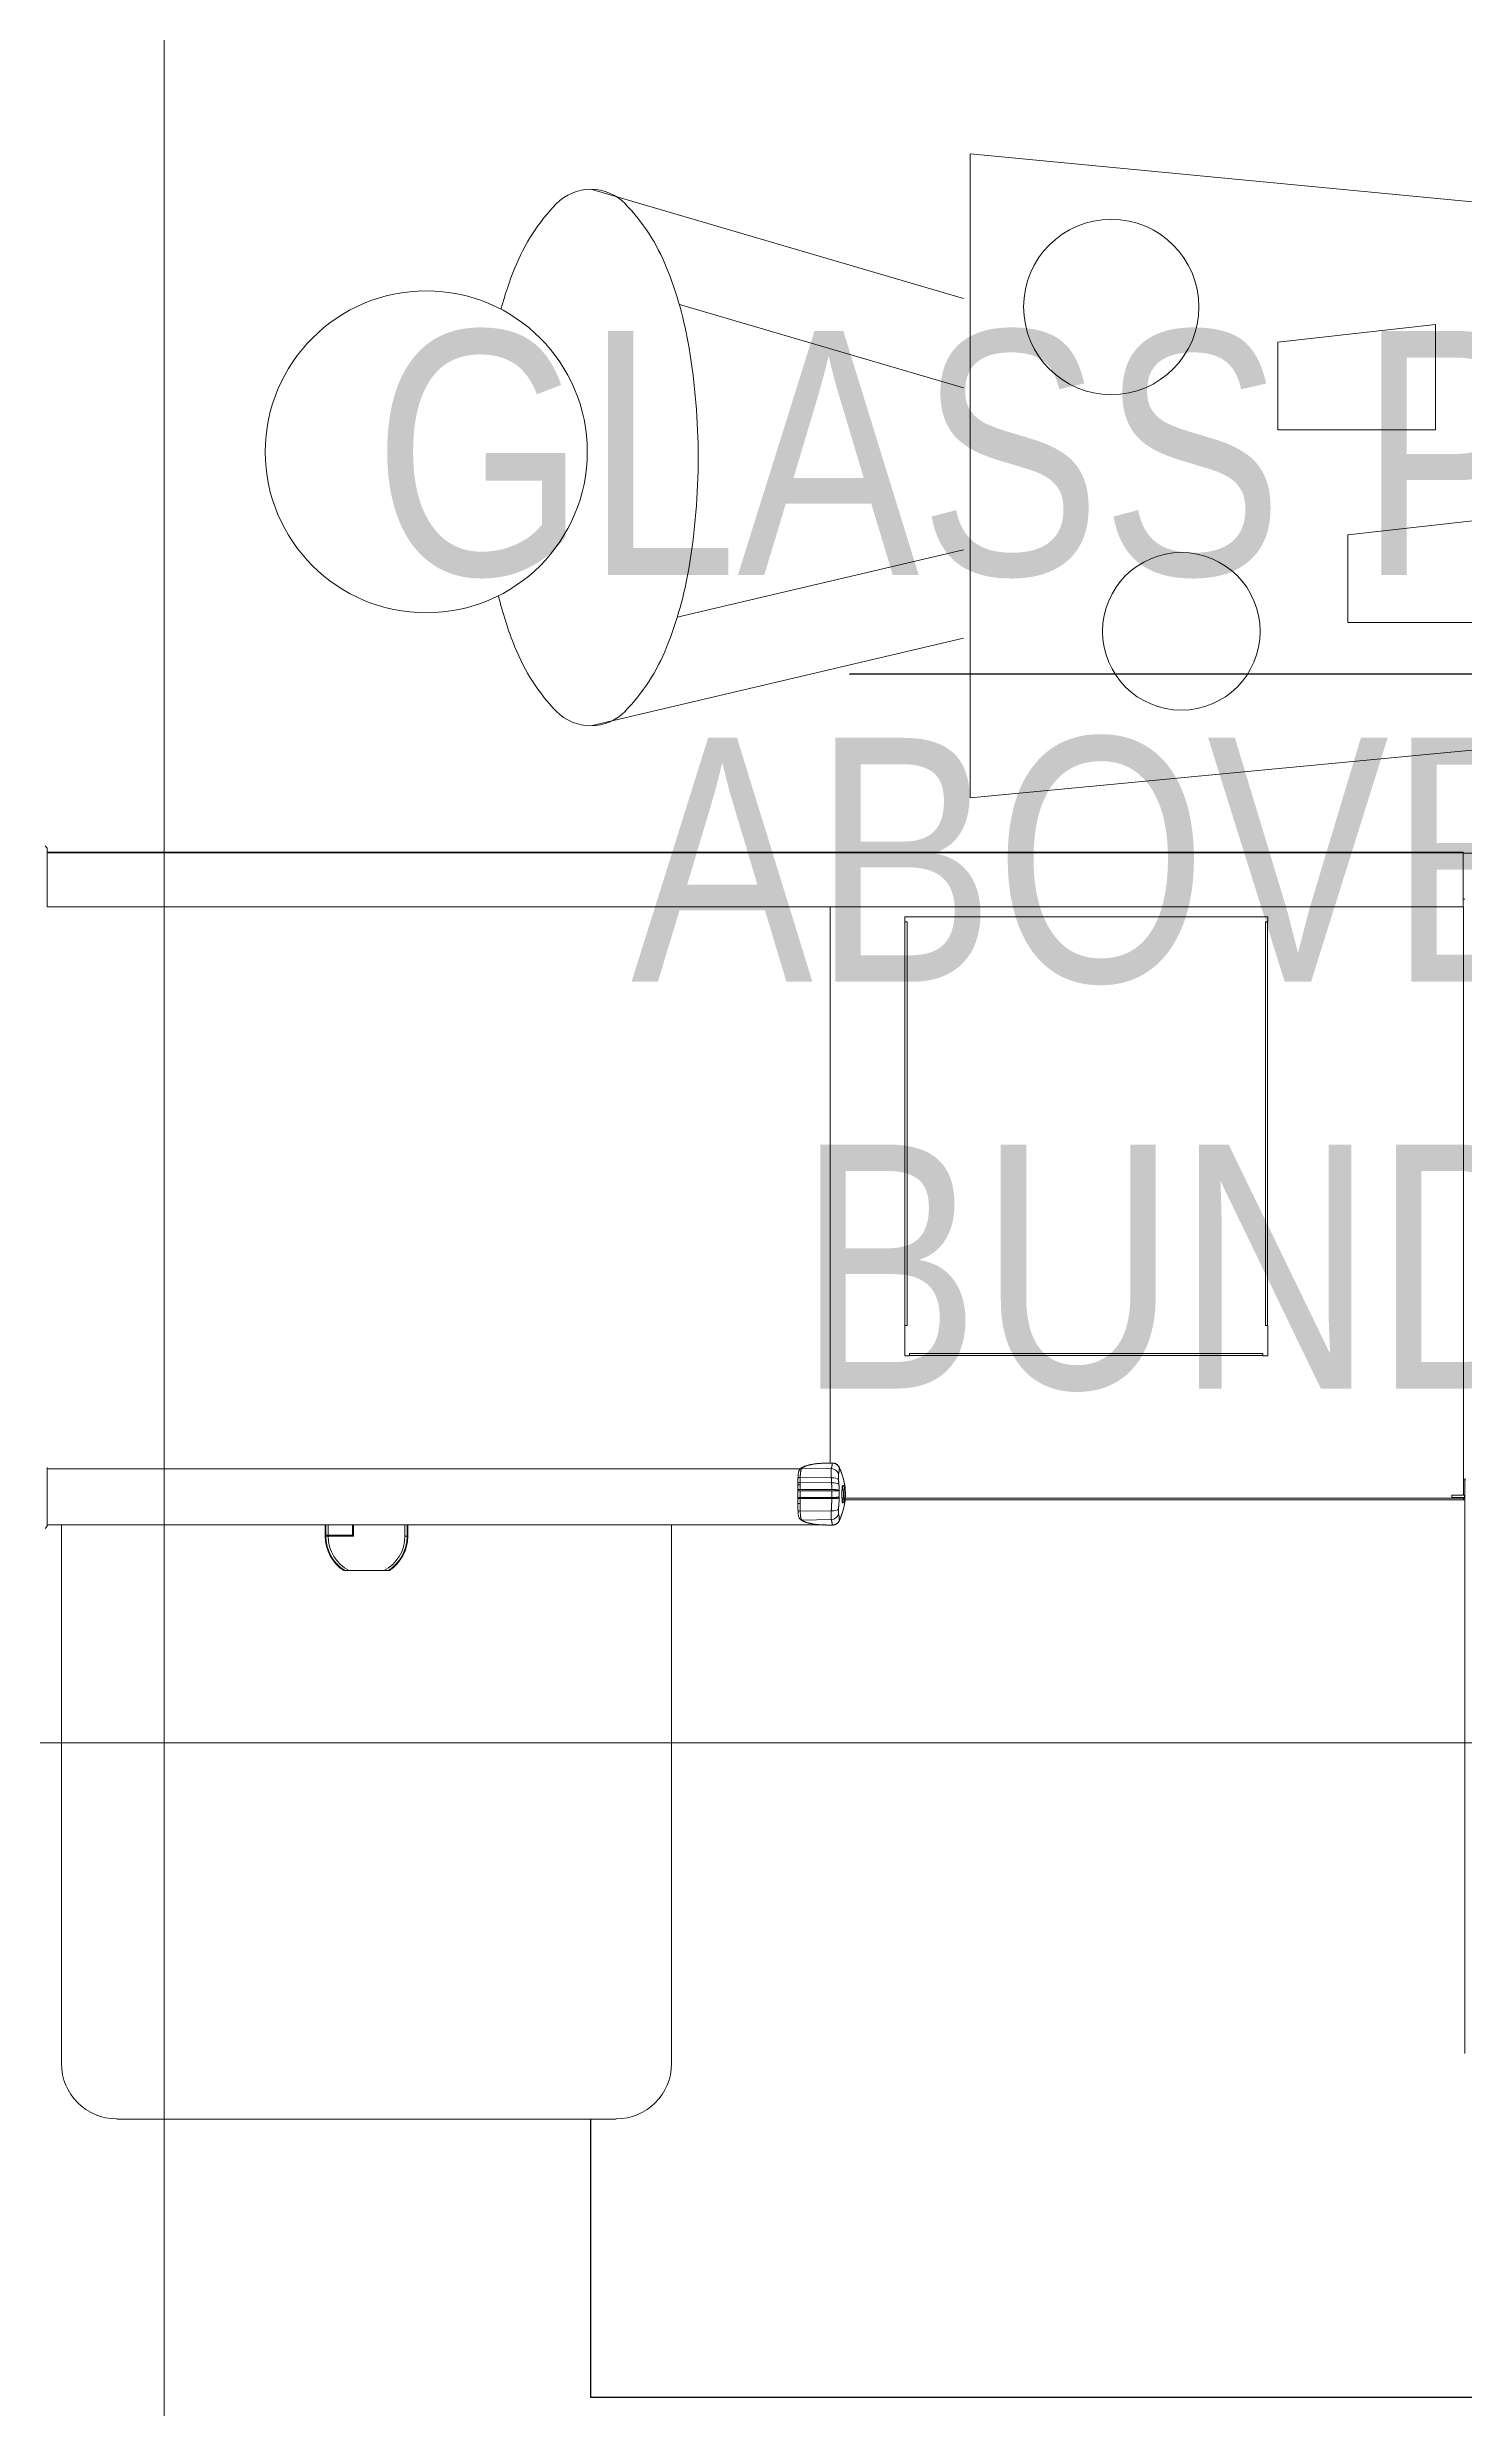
# Model space of a CAD drawing. Header units: inches. Extents: x 6 to 183294, y -48183 to 78918.
# Drawn here: x 150782 to 151944, y 41100 to 43035 of the extents above; entities that cross this region are included whole.
import ezdxf

# ---------------------------------------------------------------- set-up
doc = ezdxf.new("R2010")
doc.units = ezdxf.units.IN
doc.header["$MEASUREMENT"] = 0
doc.header["$PDMODE"] = 35
for name, color, linetype, lineweight in [('Aristas tangentes visibles(Kider)', 8, 'Continuous', 0), ('Aristas visibles(Kider)', 8, 'Continuous', 0), ('CASH COUNTERS', 8, 'Continuous', 0), ('RACK', 8, 'Continuous', 0), ('SDA_DIM', 8, 'Continuous', 5)]:
    doc.layers.add(name, color=color, linetype=linetype, lineweight=lineweight)
doc.layers.add('SDA_TEXT', color=21, linetype='Continuous')
doc.styles.add('AR', font='arial.ttf')
doc.styles.get("Standard").update_dxf_attribs({"font": 'txt.shx'})
doc.linetypes.add('FENCELINE1', pattern='A,0.25,-0.1,[133,ltypeshp.shx,S=0.1,R=0,X=-0.1,Y=0],-0.1,1', length=1.45)
doc.dimstyles.new('SDA-100', dxfattribs={"dimtxt": 0.2, "dimasz": 0.18, "dimexe": 0.18, "dimexo": 0.0625, "dimgap": 0.015, "dimtad": 0, "dimzin": 0, "dimdsep": 46, "dimtxsty": 'Standard', "dimblk": 'ARCHTICK', "dimcen": 0.09, "dimclrd": 27, "dimclre": 27, "dimclrt": 21, "dimadec": 0, "dimazin": 0, "dimtfac": 1, "dimtofl": 0, "dimtmove": 1, "dimatfit": 3, "dimfxl": 0, "dimtolj": 1, "dimtzin": 0, "dimlwd": -1, "dimlwe": -1, "dimarcsym": 0})
doc.dimstyles.new('SDA-100 centerline', dxfattribs={"dimtxt": 0.23, "dimasz": 0.125, "dimexe": 0.18, "dimexo": 0.0625, "dimgap": 0.09, "dimtad": 0, "dimdec": 3, "dimzin": 0, "dimdsep": 46, "dimtxsty": 'Standard', "dimblk": 'ARCHTICK', "dimcen": 0.09, "dimclrd": 27, "dimclre": 27, "dimclrt": 21, "dimadec": 0, "dimazin": 0, "dimtfac": 1, "dimtdec": 3, "dimtofl": 0, "dimtmove": 1, "dimatfit": 3, "dimfxl": 0, "dimtolj": 1, "dimtzin": 0, "dimarcsym": 0})

# ---------------------------------------------------------------- blocks, each defined once
blk = doc.blocks.new('_ArchTick')
at = {"color": 0, "const_width": 0.15}
blk.add_lwpolyline([(-0.5, -0.5), (0.5, 0.5)], dxfattribs=at)
blk = doc.blocks.new('*D732')
at = {"layer": 'Defpoints', "color": 0}
for p in [(150834, 62308.3), (150878, 62308.3), (150894.3, 36790)]:
    blk.add_point(p, dxfattribs=at)
at = {"layer": 'SDA_DIM', "color": 27}
for p, q in [((150834.1, 62308.3), (150878.2, 62308.3)), ((150878, 62308.3), (150878, 49549.8)), ((150878, 36790), (150878, 49548.4)), ((150894.2, 36790), (150877.8, 36790))]:
    blk.add_line(p, q, dxfattribs=at)
at = {"layer": 'SDA_DIM', "color": 27, "xscale": 0.18, "yscale": 0.18, "zscale": 0.18}
for p, rotation in [((150878, 62308.3), 90), ((150878, 36790), 270)]:
    blk.add_blockref('_ArchTick', p, dxfattribs=dict(at, rotation=rotation))
at = {"layer": 'SDA_DIM', "color": 21, "insert": (150878, 49549.1), "char_height": 0.2, "attachment_point": 5, "rotation": 90}
blk.add_mtext('\\A1;25518.29', dxfattribs=at)
blk = doc.blocks.new('*D781')
at = {"layer": 'Defpoints', "color": 0}
for p in [(152745, 41645.4), (148119.2, 41515.6), (152745, 41290)]:
    blk.add_point(p, dxfattribs=at)
at = {"layer": 'SDA_DIM', "color": 27}
for p, q in [((148119.2, 41515.7), (148119.2, 41645.5)), ((148119.2, 41645.4), (150431.5, 41645.4)), ((152745, 41645.4), (150432.7, 41645.4)), ((152745, 41290), (152745, 41645.5))]:
    blk.add_line(p, q, dxfattribs=at)
at = {"layer": 'SDA_DIM', "color": 27, "xscale": 0.18, "yscale": 0.18, "zscale": 0.18, "rotation": 180}
blk.add_blockref('_ArchTick', (148119.2, 41645.4), dxfattribs=at)
at = {"layer": 'SDA_DIM', "color": 27, "xscale": 0.18, "yscale": 0.18, "zscale": 0.18}
blk.add_blockref('_ArchTick', (152745, 41645.4), dxfattribs=at)
at = {"layer": 'SDA_DIM', "color": 21, "insert": (150432.1, 41645.4), "char_height": 0.2, "attachment_point": 5}
blk.add_mtext('\\A1;4625.78', dxfattribs=at)
blk = doc.blocks.new('A$C110C25FA')
at = {"color": 92, "true_color": 0x00db00}
blk.add_line((-1111.6, 955.3), (-1109, 955.3), dxfattribs=at)
at = {"layer": 'Aristas tangentes visibles(Kider)', "color": 92, "true_color": 0x00db00}
for p, q in [((-1087.6, 2106.4), (-1087.6, 1489.4)), ((-626.7, 946.1), (-626.7, 2106.4)), ((-581.9, 946.1), (-581.9, 2106.4)), ((-1115.6, 1491.2), (-1115.6, 1491.2)), ((-1129.1, 1463.9), (-1129.5, 1487.8)), ((-1122.1, 1489.3), (-1121.9, 1463.9)), ((-1111.8, 1489.4), (-1116, 1489.4)), ((-1111.8, 1489.4), (-1111.8, 1489.4)), ((-1111.8, 1489.4), (-1111.8, 1465.4)), ((-1105.4, 1489.4), (-1110.9, 1489.4)), ((-1104.5, 1489.4), (-1104.5, 1465.4)), ((-1100.4, 1489.4), (-1104.5, 1489.4)), ((-1104.5, 1489.4), (-1104.5, 1489.4)), ((-1098.9, 1463.6), (-1098.7, 1489.4)), ((-1094.8, 1463.9), (-1094.7, 1489.3)), ((-1086.8, 1487.8), (-1087.2, 1463.9)), ((-1111.8, 1465.4), (-1111.8, 1465.4)), ((-1111.8, 1465.4), (-1111.8, 1463.4)), ((-1111.8, 1461.7), (-1111.8, 1461.7)), ((-1111.8, 1461.3), (-1111.8, 1461.3)), ((-1111.4, 955.3), (-1111.4, 1453.8)), ((-1104.5, 1465.4), (-1104.5, 1463.4)), ((-1104.5, 1465.4), (-1104.5, 1465.4)), ((-626.8, 1464.7), (-1082.7, 1464.7)), ((-994.7, 1399.7), (-994.7, 1110.2)), ((-639.1, 1403.5), (-969.9, 1403.5)), ((-969.9, 1106.4), (-639.1, 1106.4)), ((-1111, 955.3), (-1111, 945)), ((-626.8, 945.6), (-1109, 945.6)), ((-1096.6, 943.7), (-1096.6, 944.7)), ((-582.8, 378.1), (-582.8, 946.1))]:
    blk.add_line(p, q, dxfattribs=at)
at = {"layer": 'Aristas tangentes visibles(Kider)', "color": 1}
for p, q in [((-1142.7, 1878.5), (-1142.7, 1878.1)), ((-1133.4, 1878.1), (-1142.7, 1878.1)), ((-1142.7, 1872.2), (-1141.8, 1872.2)), ((-1142.7, 1811.4), (-1142.7, 1813.2)), ((-1142.7, 1811), (-1142.7, 1811.4)), ((-1142.7, 1811.4), (-1133.4, 1811.4))]:
    blk.add_line(p, q, dxfattribs=at)
at = {"layer": 'Aristas tangentes visibles(Kider)', "color": 92, "true_color": 0x00db00, "flags": 128}
for points in [[(-1133.5, 1470.2), (-1133.4, 1471.4), (-1133.3, 1472.4), (-1133.3, 1473.4), (-1133.2, 1474.4), (-1133.1, 1475.3), (-1133, 1476.1), (-1132.9, 1477), (-1132.8, 1477.8), (-1132.7, 1478.6), (-1132.5, 1479.3), (-1132.4, 1480.1), (-1132.3, 1480.8), (-1132.1, 1481.5), (-1132, 1482.1), (-1131.8, 1482.8), (-1131.6, 1483.5), (-1131.4, 1484.1), (-1131.2, 1484.7), (-1130.9, 1485.3), (-1130.7, 1485.9), (-1130.4, 1486.4), (-1130.1, 1486.9), (-1129.8, 1487.3), (-1129.5, 1487.8)], [(-1129.5, 1487.8), (-1129.3, 1487.9), (-1129.1, 1488.1), (-1128.9, 1488.2), (-1128.8, 1488.3), (-1128.6, 1488.4), (-1128.4, 1488.5), (-1128.2, 1488.6), (-1127.9, 1488.7), (-1127.7, 1488.7), (-1127.4, 1488.8), (-1127.1, 1488.9), (-1126.8, 1488.9), (-1126.5, 1489), (-1126.2, 1489), (-1125.9, 1489.1), (-1125.5, 1489.1), (-1125.2, 1489.1), (-1124.8, 1489.2), (-1124.4, 1489.2), (-1124, 1489.2), (-1123.6, 1489.3), (-1123.1, 1489.3), (-1122.6, 1489.3), (-1122.1, 1489.3)], [(-1122.1, 1489.3), (-1121.9, 1489.3), (-1121.6, 1489.3), (-1121.4, 1489.3), (-1121.1, 1489.3), (-1120.9, 1489.3), (-1120.6, 1489.4), (-1120.4, 1489.4), (-1120.1, 1489.4), (-1119.9, 1489.4), (-1119.6, 1489.4), (-1119.4, 1489.4), (-1119.1, 1489.4), (-1118.9, 1489.4), (-1118.6, 1489.4), (-1118.4, 1489.4), (-1118.1, 1489.4), (-1117.9, 1489.4), (-1117.6, 1489.4), (-1117.3, 1489.4), (-1117.1, 1489.4), (-1116.8, 1489.4), (-1116.6, 1489.4), (-1116.3, 1489.4), (-1116, 1489.4)], [(-1100.4, 1489.4), (-1100.3, 1489.4), (-1100.3, 1489.4), (-1100.2, 1489.4), (-1100.1, 1489.4), (-1100.1, 1489.4), (-1100, 1489.4), (-1099.9, 1489.4), (-1099.9, 1489.4), (-1099.8, 1489.4), (-1099.7, 1489.4), (-1099.6, 1489.4), (-1099.6, 1489.4), (-1099.5, 1489.4), (-1099.4, 1489.4), (-1099.4, 1489.4), (-1099.3, 1489.4), (-1099.2, 1489.4), (-1099.2, 1489.4), (-1099.1, 1489.4), (-1099, 1489.4), (-1099, 1489.4), (-1098.9, 1489.4), (-1098.8, 1489.4), (-1098.7, 1489.4)], [(-1098.7, 1489.4), (-1098.6, 1489.4), (-1098.4, 1489.4), (-1098.2, 1489.4), (-1098.1, 1489.4), (-1097.9, 1489.4), (-1097.7, 1489.4), (-1097.5, 1489.4), (-1097.4, 1489.4), (-1097.2, 1489.4), (-1097, 1489.4), (-1096.8, 1489.4), (-1096.7, 1489.4), (-1096.5, 1489.4), (-1096.3, 1489.4), (-1096.2, 1489.4), (-1096, 1489.4), (-1095.8, 1489.4), (-1095.7, 1489.4), (-1095.5, 1489.3), (-1095.3, 1489.3), (-1095.2, 1489.3), (-1095, 1489.3), (-1094.8, 1489.3), (-1094.7, 1489.3)], [(-1094.7, 1489.3), (-1094.1, 1489.3), (-1093.6, 1489.3), (-1093.1, 1489.3), (-1092.7, 1489.3), (-1092.3, 1489.2), (-1091.8, 1489.2), (-1091.4, 1489.2), (-1091.1, 1489.1), (-1090.7, 1489.1), (-1090.3, 1489.1), (-1090, 1489), (-1089.7, 1488.9), (-1089.3, 1488.9), (-1089, 1488.8), (-1088.8, 1488.8), (-1088.5, 1488.7), (-1088.3, 1488.6), (-1088, 1488.5), (-1087.8, 1488.4), (-1087.6, 1488.3), (-1087.4, 1488.2), (-1087.2, 1488.1), (-1087, 1487.9), (-1086.8, 1487.8)], [(-1086.8, 1487.8), (-1086.5, 1487.3), (-1086.2, 1486.9), (-1085.9, 1486.4), (-1085.7, 1485.9), (-1085.4, 1485.3), (-1085.2, 1484.7), (-1084.9, 1484.1), (-1084.7, 1483.4), (-1084.5, 1482.7), (-1084.4, 1482), (-1084.2, 1481.4), (-1084.1, 1480.7), (-1083.9, 1480), (-1083.8, 1479.3), (-1083.7, 1478.5), (-1083.5, 1477.7), (-1083.4, 1476.9), (-1083.3, 1476.1), (-1083.2, 1475.2), (-1083.2, 1474.4), (-1083.1, 1473.4), (-1083, 1472.4), (-1082.9, 1471.4), (-1082.9, 1470.2)], [(-1133.6, 1462.9), (-1133.6, 1463.2), (-1133.6, 1463.5), (-1133.6, 1463.8), (-1133.6, 1464.1), (-1133.6, 1464.5), (-1133.6, 1464.8), (-1133.6, 1465.1), (-1133.6, 1465.4), (-1133.6, 1465.7), (-1133.6, 1466), (-1133.6, 1466.3), (-1133.6, 1466.6), (-1133.6, 1466.9), (-1133.6, 1467.2), (-1133.6, 1467.6), (-1133.6, 1467.9), (-1133.5, 1468.2), (-1133.5, 1468.5), (-1133.5, 1468.8), (-1133.5, 1469.1), (-1133.5, 1469.4), (-1133.5, 1469.7), (-1133.5, 1470), (-1133.5, 1470.2)], [(-1133.6, 1462.9), (-1133.4, 1462.9), (-1133.3, 1462.9), (-1133.1, 1463), (-1132.9, 1463), (-1132.7, 1463), (-1132.6, 1463), (-1132.4, 1463.1), (-1132.2, 1463.1), (-1132, 1463.1), (-1131.8, 1463.2), (-1131.7, 1463.2), (-1131.5, 1463.3), (-1131.3, 1463.3), (-1131.1, 1463.3), (-1130.9, 1463.4), (-1130.7, 1463.4), (-1130.5, 1463.5), (-1130.3, 1463.5), (-1130.1, 1463.6), (-1129.9, 1463.6), (-1129.7, 1463.7), (-1129.5, 1463.7), (-1129.3, 1463.8), (-1129.1, 1463.9)], [(-1129.8, 1457.2), (-1130, 1457.3), (-1130.3, 1457.4), (-1130.5, 1457.6), (-1130.7, 1457.7), (-1130.9, 1457.9), (-1131.1, 1458), (-1131.4, 1458.2), (-1131.6, 1458.4), (-1131.7, 1458.6), (-1131.9, 1458.8), (-1132.1, 1459), (-1132.3, 1459.2), (-1132.4, 1459.4), (-1132.6, 1459.6), (-1132.7, 1459.8), (-1132.9, 1460.1), (-1133, 1460.3), (-1133.1, 1460.5), (-1133.2, 1460.8), (-1133.3, 1461), (-1133.3, 1461.3), (-1133.4, 1461.5), (-1133.5, 1461.8), (-1133.5, 1462.1)], [(-1129.8, 1457.2), (-1129.6, 1457.2), (-1129.4, 1457.2), (-1129.2, 1457.2), (-1129, 1457.3), (-1128.8, 1457.3), (-1128.6, 1457.3), (-1128.4, 1457.3), (-1128.1, 1457.3), (-1127.9, 1457.3), (-1127.7, 1457.4), (-1127.5, 1457.4), (-1127.3, 1457.4), (-1127, 1457.4), (-1126.8, 1457.5), (-1126.6, 1457.5), (-1126.3, 1457.5), (-1126.1, 1457.6), (-1125.9, 1457.6), (-1125.6, 1457.6), (-1125.4, 1457.7), (-1125.2, 1457.7), (-1124.9, 1457.8), (-1124.7, 1457.8), (-1124.4, 1457.9)], [(-1086.6, 1457.2), (-1088.9, 1456.3), (-1091.1, 1455.4), (-1093.3, 1454.7), (-1095.3, 1454.1), (-1097.1, 1453.6), (-1098.9, 1453.2), (-1100.5, 1452.9), (-1102, 1452.7), (-1103.5, 1452.5), (-1105.1, 1452.4), (-1106.6, 1452.3), (-1108.2, 1452.3), (-1109.8, 1452.3), (-1111.3, 1452.4), (-1112.9, 1452.5), (-1114.4, 1452.7), (-1115.9, 1452.9), (-1117.5, 1453.2), (-1119.3, 1453.6), (-1121.1, 1454.1), (-1123.1, 1454.7), (-1125.3, 1455.4), (-1127.5, 1456.3), (-1129.8, 1457.2)], [(-1129.1, 1463.9), (-1129, 1463.9), (-1128.8, 1463.9), (-1128.6, 1463.9), (-1128.4, 1463.9), (-1128.2, 1464), (-1128, 1464), (-1127.8, 1464), (-1127.5, 1464), (-1127.3, 1464), (-1127, 1464), (-1126.7, 1464), (-1126.4, 1464), (-1126.1, 1464), (-1125.8, 1464), (-1125.5, 1464), (-1125.1, 1464), (-1124.8, 1464), (-1124.4, 1464), (-1124.1, 1464), (-1123.7, 1464), (-1123.2, 1464), (-1122.8, 1463.9), (-1122.4, 1463.9), (-1121.9, 1463.9)], [(-1124.4, 1457.9), (-1124.3, 1457.9), (-1124.2, 1457.9), (-1124.1, 1457.9), (-1124, 1457.9), (-1123.8, 1457.9), (-1123.7, 1458), (-1123.6, 1458), (-1123.4, 1458), (-1123.3, 1458), (-1123.1, 1458), (-1123, 1458), (-1122.8, 1458), (-1122.6, 1458), (-1122.4, 1458), (-1122.3, 1458), (-1122.1, 1458), (-1121.9, 1458), (-1121.7, 1458), (-1121.5, 1458), (-1121.2, 1457.9), (-1121, 1457.9), (-1120.8, 1457.9), (-1120.5, 1457.9), (-1120.2, 1457.9)], [(-1121.9, 1463.9), (-1121.5, 1463.9), (-1121.1, 1463.9), (-1120.8, 1463.8), (-1120.4, 1463.8), (-1120, 1463.8), (-1119.6, 1463.8), (-1119.2, 1463.7), (-1118.9, 1463.7), (-1118.5, 1463.7), (-1118.1, 1463.7), (-1117.7, 1463.7), (-1117.4, 1463.6), (-1117, 1463.6), (-1116.6, 1463.6), (-1116.1, 1463.6), (-1115.7, 1463.6), (-1115.3, 1463.5), (-1114.8, 1463.5), (-1114.4, 1463.5), (-1113.9, 1463.5), (-1113.4, 1463.5), (-1112.9, 1463.5), (-1112.3, 1463.4), (-1111.8, 1463.4)], [(-1120.2, 1457.9), (-1119.9, 1457.9), (-1119.6, 1457.8), (-1119.3, 1457.8), (-1118.9, 1457.8), (-1118.6, 1457.8), (-1118.3, 1457.7), (-1118, 1457.7), (-1117.7, 1457.7), (-1117.3, 1457.7), (-1117, 1457.7), (-1116.7, 1457.6), (-1116.3, 1457.6), (-1116, 1457.6), (-1115.6, 1457.6), (-1115.3, 1457.6), (-1114.9, 1457.5), (-1114.5, 1457.5), (-1114.1, 1457.5), (-1113.7, 1457.5), (-1113.3, 1457.5), (-1112.8, 1457.4), (-1112.4, 1457.4), (-1111.9, 1457.4), (-1111.4, 1457.4)], [(-1101, 1454.3), (-1101, 1454.5), (-1101.2, 1454.6), (-1101.5, 1454.7), (-1101.9, 1454.8), (-1102.3, 1454.9), (-1102.9, 1454.9), (-1103.6, 1455), (-1104.3, 1455), (-1105.2, 1455.1), (-1106.2, 1455.1), (-1107.2, 1455.1), (-1108.2, 1455.1), (-1109.2, 1455.1), (-1110.2, 1455.1), (-1111.1, 1455.1), (-1112, 1455), (-1112.8, 1455), (-1113.4, 1454.9), (-1114, 1454.9), (-1114.5, 1454.8), (-1114.8, 1454.7), (-1115.1, 1454.6), (-1115.3, 1454.5), (-1115.4, 1454.3)], [(-1115.4, 1454.3), (-1115.3, 1454.1), (-1115.1, 1454), (-1114.8, 1453.8), (-1114.4, 1453.6), (-1113.8, 1453.4), (-1113.2, 1453.2), (-1112.4, 1453), (-1111.6, 1452.9), (-1110.8, 1452.8), (-1109.9, 1452.7), (-1109, 1452.7), (-1108.2, 1452.6), (-1107.3, 1452.7), (-1106.4, 1452.7), (-1105.6, 1452.8), (-1104.7, 1452.9), (-1103.9, 1453), (-1103.2, 1453.2), (-1102.5, 1453.4), (-1102, 1453.6), (-1101.5, 1453.8), (-1101.2, 1454), (-1101, 1454.1), (-1101, 1454.3)], [(-1113.7, 1454.9), (-1113.5, 1454.7), (-1113.2, 1454.6), (-1112.8, 1454.4), (-1112.4, 1454.3), (-1111.9, 1454.1), (-1111.4, 1454), (-1110.9, 1453.9), (-1110.4, 1453.8), (-1109.8, 1453.8), (-1109.3, 1453.7), (-1108.7, 1453.7), (-1108.2, 1453.7), (-1107.6, 1453.7), (-1107.1, 1453.7), (-1106.5, 1453.8), (-1106, 1453.8), (-1105.4, 1453.9), (-1104.9, 1454), (-1104.4, 1454.1), (-1104, 1454.3), (-1103.5, 1454.4), (-1103.2, 1454.6), (-1102.9, 1454.7), (-1102.6, 1454.9)], [(-1111.8, 1463.4), (-1111.8, 1463.3), (-1111.8, 1463.2), (-1111.8, 1463.1), (-1111.8, 1462.9), (-1111.8, 1462.8), (-1111.8, 1462.7), (-1111.8, 1462.6), (-1111.8, 1462.4), (-1111.8, 1462.3), (-1111.8, 1462.2), (-1111.8, 1462.1), (-1111.8, 1462), (-1111.8, 1461.8), (-1111.8, 1461.7), (-1111.8, 1461.6), (-1111.8, 1461.5), (-1111.8, 1461.4), (-1111.8, 1461.2), (-1111.8, 1461.1), (-1111.8, 1461), (-1111.8, 1460.9), (-1111.8, 1460.8), (-1111.8, 1460.7), (-1111.8, 1460.6)], [(-1111.8, 1460.3), (-1111.8, 1460.1), (-1111.8, 1460), (-1111.8, 1459.8), (-1111.7, 1459.6), (-1111.7, 1459.5), (-1111.7, 1459.3), (-1111.7, 1459.2), (-1111.7, 1459), (-1111.7, 1458.9), (-1111.7, 1458.7), (-1111.7, 1458.6), (-1111.6, 1458.5), (-1111.6, 1458.3), (-1111.6, 1458.2), (-1111.6, 1458.1), (-1111.6, 1458), (-1111.6, 1457.9), (-1111.5, 1457.8), (-1111.5, 1457.7), (-1111.5, 1457.7), (-1111.5, 1457.6), (-1111.5, 1457.5), (-1111.4, 1457.4), (-1111.4, 1457.4)], [(-1111.4, 1457.4), (-1111.4, 1457.4), (-1111.4, 1457.4), (-1111.3, 1457.4), (-1111.3, 1457.4), (-1111.3, 1457.4), (-1111.2, 1457.4), (-1111.2, 1457.4), (-1111.2, 1457.4), (-1111.1, 1457.4), (-1111.1, 1457.4), (-1111.1, 1457.4), (-1111, 1457.4), (-1111, 1457.4), (-1111, 1457.4), (-1110.9, 1457.4), (-1110.9, 1457.4), (-1110.9, 1457.4), (-1110.8, 1457.4), (-1110.8, 1457.4), (-1110.8, 1457.4), (-1110.7, 1457.4), (-1110.7, 1457.4), (-1110.7, 1457.4), (-1110.6, 1457.4)], [(-1110.9, 1463.4), (-1110.7, 1463.4), (-1110.4, 1463.4), (-1110.2, 1463.4), (-1110, 1463.4), (-1109.8, 1463.4), (-1109.5, 1463.4), (-1109.3, 1463.4), (-1109.1, 1463.4), (-1108.8, 1463.4), (-1108.6, 1463.4), (-1108.4, 1463.4), (-1108.2, 1463.4), (-1107.9, 1463.4), (-1107.7, 1463.4), (-1107.5, 1463.4), (-1107.3, 1463.4), (-1107, 1463.4), (-1106.8, 1463.4), (-1106.6, 1463.4), (-1106.4, 1463.4), (-1106.1, 1463.4), (-1105.9, 1463.4), (-1105.7, 1463.4), (-1105.4, 1463.4)], [(-1110.6, 1457.4), (-1110.6, 1457.4), (-1110.6, 1457.5), (-1110.7, 1457.6), (-1110.7, 1457.6), (-1110.7, 1457.7), (-1110.7, 1457.8), (-1110.7, 1457.9), (-1110.7, 1458), (-1110.7, 1458.1), (-1110.8, 1458.2), (-1110.8, 1458.3), (-1110.8, 1458.4), (-1110.8, 1458.5), (-1110.8, 1458.6), (-1110.8, 1458.8), (-1110.8, 1458.9), (-1110.8, 1459.1), (-1110.8, 1459.2), (-1110.8, 1459.3), (-1110.9, 1459.5), (-1110.9, 1459.7), (-1110.9, 1459.8), (-1110.9, 1460), (-1110.9, 1460.2)], [(-1110.6, 1457.4), (-1110.4, 1457.4), (-1110.2, 1457.4), (-1110, 1457.4), (-1109.8, 1457.4), (-1109.6, 1457.4), (-1109.4, 1457.4), (-1109.2, 1457.4), (-1109, 1457.4), (-1108.8, 1457.3), (-1108.6, 1457.3), (-1108.4, 1457.3), (-1108.2, 1457.3), (-1108, 1457.3), (-1107.8, 1457.3), (-1107.6, 1457.3), (-1107.4, 1457.3), (-1107.2, 1457.4), (-1107, 1457.4), (-1106.8, 1457.4), (-1106.6, 1457.4), (-1106.4, 1457.4), (-1106.1, 1457.4), (-1105.9, 1457.4), (-1105.7, 1457.4)], [(-1104.9, 1457.4), (-1104.7, 1457.4), (-1104.5, 1457.4), (-1104.3, 1457.4), (-1104.1, 1457.4), (-1103.9, 1457.4), (-1103.7, 1457.4), (-1103.4, 1457.4), (-1103.2, 1457.4), (-1103, 1457.5), (-1102.8, 1457.5), (-1102.6, 1457.5), (-1102.4, 1457.5), (-1102.2, 1457.5), (-1102, 1457.5), (-1101.8, 1457.5), (-1101.6, 1457.5), (-1101.4, 1457.5), (-1101.2, 1457.5), (-1101, 1457.6), (-1100.7, 1457.6), (-1100.5, 1457.6), (-1100.3, 1457.6), (-1100.1, 1457.6), (-1099.9, 1457.6)], [(-1104.5, 1463.4), (-1104.3, 1463.4), (-1104.1, 1463.4), (-1103.8, 1463.4), (-1103.6, 1463.4), (-1103.3, 1463.5), (-1103.1, 1463.5), (-1102.9, 1463.5), (-1102.6, 1463.5), (-1102.4, 1463.5), (-1102.2, 1463.5), (-1101.9, 1463.5), (-1101.7, 1463.5), (-1101.4, 1463.5), (-1101.2, 1463.5), (-1101, 1463.5), (-1100.7, 1463.5), (-1100.5, 1463.6), (-1100.3, 1463.6), (-1100, 1463.6), (-1099.8, 1463.6), (-1099.6, 1463.6), (-1099.3, 1463.6), (-1099.1, 1463.6), (-1098.9, 1463.6)], [(-1099.9, 1457.6), (-1099.8, 1457.6), (-1099.6, 1457.6), (-1099.5, 1457.6), (-1099.3, 1457.7), (-1099.2, 1457.7), (-1099, 1457.7), (-1098.9, 1457.7), (-1098.7, 1457.7), (-1098.6, 1457.7), (-1098.4, 1457.7), (-1098.3, 1457.7), (-1098.1, 1457.7), (-1098, 1457.7), (-1097.8, 1457.8), (-1097.7, 1457.8), (-1097.5, 1457.8), (-1097.4, 1457.8), (-1097.2, 1457.8), (-1097.1, 1457.8), (-1096.9, 1457.8), (-1096.8, 1457.8), (-1096.6, 1457.8), (-1096.5, 1457.9), (-1096.3, 1457.9)], [(-1098.9, 1463.6), (-1098.7, 1463.6), (-1098.6, 1463.6), (-1098.4, 1463.7), (-1098.2, 1463.7), (-1098.1, 1463.7), (-1097.9, 1463.7), (-1097.7, 1463.7), (-1097.6, 1463.7), (-1097.4, 1463.7), (-1097.2, 1463.7), (-1097.1, 1463.7), (-1096.9, 1463.7), (-1096.7, 1463.8), (-1096.6, 1463.8), (-1096.4, 1463.8), (-1096.2, 1463.8), (-1096, 1463.8), (-1095.9, 1463.8), (-1095.7, 1463.8), (-1095.5, 1463.8), (-1095.4, 1463.8), (-1095.2, 1463.9), (-1095, 1463.9), (-1094.8, 1463.9)], [(-1096.3, 1457.9), (-1096, 1457.9), (-1095.8, 1457.9), (-1095.5, 1457.9), (-1095.3, 1457.9), (-1095, 1458), (-1094.8, 1458), (-1094.6, 1458), (-1094.4, 1458), (-1094.2, 1458), (-1094, 1458), (-1093.8, 1458), (-1093.6, 1458), (-1093.4, 1458), (-1093.3, 1458), (-1093.1, 1458), (-1093, 1458), (-1092.8, 1458), (-1092.7, 1458), (-1092.5, 1457.9), (-1092.4, 1457.9), (-1092.2, 1457.9), (-1092.1, 1457.9), (-1092, 1457.9), (-1091.9, 1457.9)], [(-1094.8, 1463.9), (-1094.4, 1463.9), (-1093.9, 1463.9), (-1093.4, 1463.9), (-1093, 1464), (-1092.6, 1464), (-1092.2, 1464), (-1091.8, 1464), (-1091.4, 1464), (-1091.1, 1464), (-1090.7, 1464), (-1090.4, 1464), (-1090.1, 1464), (-1089.8, 1464), (-1089.5, 1464), (-1089.2, 1464), (-1088.9, 1464), (-1088.7, 1464), (-1088.4, 1464), (-1088.2, 1464), (-1088, 1463.9), (-1087.7, 1463.9), (-1087.6, 1463.9), (-1087.4, 1463.9), (-1087.2, 1463.9)], [(-1091.9, 1457.9), (-1091.7, 1457.8), (-1091.4, 1457.8), (-1091.2, 1457.7), (-1090.9, 1457.7), (-1090.7, 1457.6), (-1090.5, 1457.6), (-1090.2, 1457.6), (-1090, 1457.5), (-1089.8, 1457.5), (-1089.5, 1457.5), (-1089.3, 1457.4), (-1089.1, 1457.4), (-1088.8, 1457.4), (-1088.6, 1457.4), (-1088.4, 1457.3), (-1088.2, 1457.3), (-1088, 1457.3), (-1087.8, 1457.3), (-1087.5, 1457.3), (-1087.3, 1457.3), (-1087.1, 1457.2), (-1086.9, 1457.2), (-1086.7, 1457.2), (-1086.6, 1457.2)], [(-1087.2, 1463.9), (-1087, 1463.8), (-1086.8, 1463.7), (-1086.6, 1463.7), (-1086.4, 1463.6), (-1086.2, 1463.6), (-1086, 1463.5), (-1085.8, 1463.5), (-1085.6, 1463.4), (-1085.4, 1463.4), (-1085.2, 1463.3), (-1085, 1463.3), (-1084.9, 1463.3), (-1084.7, 1463.2), (-1084.5, 1463.2), (-1084.3, 1463.1), (-1084.1, 1463.1), (-1083.9, 1463.1), (-1083.8, 1463), (-1083.6, 1463), (-1083.4, 1463), (-1083.2, 1463), (-1083.1, 1462.9), (-1082.9, 1462.9), (-1082.7, 1462.9)], [(-1082.8, 1462.1), (-1082.9, 1461.8), (-1082.9, 1461.5), (-1083, 1461.3), (-1083.1, 1461), (-1083.2, 1460.8), (-1083.2, 1460.5), (-1083.4, 1460.3), (-1083.5, 1460.1), (-1083.6, 1459.8), (-1083.7, 1459.6), (-1083.9, 1459.4), (-1084.1, 1459.2), (-1084.2, 1459), (-1084.4, 1458.8), (-1084.6, 1458.6), (-1084.8, 1458.4), (-1085, 1458.2), (-1085.2, 1458), (-1085.4, 1457.9), (-1085.6, 1457.7), (-1085.8, 1457.6), (-1086.1, 1457.4), (-1086.3, 1457.3), (-1086.6, 1457.2)], [(-1082.9, 1470.2), (-1082.9, 1470), (-1082.8, 1469.7), (-1082.8, 1469.4), (-1082.8, 1469.1), (-1082.8, 1468.8), (-1082.8, 1468.5), (-1082.8, 1468.2), (-1082.8, 1467.9), (-1082.8, 1467.6), (-1082.8, 1467.2), (-1082.7, 1466.9), (-1082.7, 1466.6), (-1082.7, 1466.3), (-1082.7, 1466), (-1082.7, 1465.7), (-1082.7, 1465.4), (-1082.7, 1465.1), (-1082.7, 1464.8), (-1082.7, 1464.5), (-1082.7, 1464.1), (-1082.7, 1463.8), (-1082.7, 1463.5), (-1082.7, 1463.2), (-1082.7, 1462.9)]]:
    blk.add_lwpolyline(points, dxfattribs=at)
at = {"layer": 'Aristas tangentes visibles(Kider)', "color": 1}
for start, end in [(90, 147.5155), (212.4845, 270)]:
    blk.add_arc((-1142.7, 1844.7), 33.3, start, end, dxfattribs=at)
at = {"layer": 'Aristas tangentes visibles(Kider)', "color": 92, "true_color": 0x00db00, "extrusion": (0, 0, -1)}
for centre, major_axis, ratio, start_param, end_param in [((-1121.3, 1489.3), (-0.06, 1.81), 0.434398, 4.709426, 6.283185), ((-1115.6, 1489.4), (0, 1.81), 0.244336, 4.694936, 6.283185), ((-1111.6, 1489.4), (0, 1.81), 0.115215, 4.694936, 5.477337), ((-1111.6, 1489.4), (0, 1.81), 0.115215, 6.017806, 6.283182), ((-1110.8, 1489.4), (0, 1.81), 0.084379, 5.480797, 6.283185), ((-1105.6, 1489.4), (0, 1.81), 0.088532, 0, 0.801964), ((-1104.7, 1489.4), (0, 1.81), 0.117349, 0, 0.274052), ((-1104.7, 1489.4), (0, 1.81), 0.117349, 0.802181, 1.58825), ((-1100.9, 1489.4), (0, 1.81), 0.244336, 0, 1.58825), ((-1099.3, 1489.4), (0.01, 1.81), 0.296758, 6.282793, 7.870083), ((-1095.4, 1489.4), (0.05, 1.81), 0.403379, 0, 1.576998), ((-1127.8, 1487.8), (-1.41, 1.14), 0.914336, 5.538544, 6.283243), ((-1088.6, 1487.8), (1.41, 1.14), 0.914336, 6.28312, 7.027827), ((-1127.5, 1463), (-0.19, 6.11), 0.994536, 4.591692, 4.726502), ((-1131.7, 1470.3), (-1.81, 0.09), 0.363453, 6.094219, 6.283184), ((-1131.7, 1462.3), (-1.79, -0.28), 0.01725, 6.283184, 6.452744), ((-1123, 1464), (-1.92, 6.05), 0.958396, 3.695503, 4.990886), ((-1119.2, 1464), (-0.5, -6.33), 0.431881, 0.220608, 1.518917), ((-1115.2, 1455.4), (1.09, -0.02), 0.985886, 0.620106, 1.700746), ((-1106, 1463.5), (0.13, -6.34), 0.088167, 5.178818, 6.036064), ((-1108.2, 1463.5), (27.4, 0), 0.222603, 1.451105, 1.480815), ((-1105.3, 1463.5), (0.17, -6.34), 0.116848, 5.242269, 6.036685), ((-1105.3, 1463.5), (-0.17, 6.34), 0.116848, 1.59138, 2.039164), ((-1101.1, 1455.4), (-1.09, -0.02), 0.985886, 4.582454, 5.663028), ((-1100.8, 1463.7), (0.4, -6.33), 0.295167, 4.748329, 6.04567), ((-1097.4, 1464), (0.54, -6.32), 0.400642, 4.763982, 6.063617), ((-1093.3, 1464), (1.92, 6.05), 0.958395, 1.292265, 2.587635), ((-1084.6, 1470.3), (1.81, 0.09), 0.363453, 6.283185, 6.472151), ((-1088.8, 1463), (-0.19, -6.11), 0.994536, 4.698313, 4.833094), ((-1084.6, 1462.3), (1.79, -0.28), 0.01725, 6.113668, 6.283186), ((-1084.5, 1462.9), (1.81, -0.03), 0.010638, 0.168074, 0.168098)]:
    blk.add_ellipse(centre, major_axis=major_axis, ratio=ratio, start_param=start_param, end_param=end_param, dxfattribs=at)
at = {"layer": 'Aristas visibles(Kider)', "color": 92, "true_color": 0x00db00}
for p, q in [((-1133.4, 2094.7), (-1575, 2094.7)), ((-1133.4, 2106.4), (-1133.4, 1471.6)), ((-1087.5, 2106.4), (-1087.5, 1489.3)), ((-626.8, 946.1), (-626.8, 2106.4)), ((-582.6, 946.1), (-582.6, 2106.4)), ((-1620.4, 2049.4), (-1620.4, 1640.1)), ((-1575, 1594.7), (-1133.4, 1594.7)), ((-1111.6, 1491.2), (-1115.6, 1491.2)), ((-1111.7, 1491.2), (-1111.8, 1491.2)), ((-1111.8, 1491.2), (-1111.8, 1490.7)), ((-1111.8, 1490.7), (-1111.8, 1489.4)), ((-1111.6, 1491.2), (-1110.8, 1491.2)), ((-1110.9, 1490.7), (-1110.9, 1491.2)), ((-1110.9, 1489.4), (-1110.9, 1490.7)), ((-1105.6, 1491.2), (-1110.8, 1491.2)), ((-1104.7, 1491.2), (-1105.6, 1491.2)), ((-1105.4, 1491.2), (-1105.4, 1490.7)), ((-1105.4, 1490.7), (-1105.4, 1489.4)), ((-1100.9, 1491.2), (-1104.7, 1491.2)), ((-1104.5, 1491.2), (-1104.6, 1491.2)), ((-1104.5, 1490.7), (-1104.5, 1491.2)), ((-1104.5, 1489.4), (-1104.5, 1490.7)), ((-1111.8, 1489.4), (-1111.8, 1465.4)), ((-1110.9, 1489.4), (-1110.9, 1463.4)), ((-1105.4, 1463.4), (-1105.4, 1489.4)), ((-1104.5, 1465.4), (-1104.5, 1489.4)), ((-1112.9, 1454.3), (-1112.9, 958.5)), ((-1111.8, 1465.4), (-1111.8, 1463.4)), ((-1111.8, 1463.2), (-1111.8, 1463.2)), ((-1111.8, 1461.8), (-1111.8, 1461.8)), ((-1111.8, 1461.7), (-1111.8, 1461.7)), ((-1111.8, 1460.3), (-1111.8, 1460.6)), ((-1110.9, 1460.2), (-1110.9, 1463.4)), ((-1105.4, 1460.7), (-1105.4, 1463.4)), ((-1105.4, 1460.2), (-1105.4, 1460.7)), ((-1104.6, 1460.3), (-1104.5, 1460.4)), ((-1104.5, 1463.4), (-1104.5, 1465.4)), ((-1104.5, 1463.4), (-1104.5, 1460.7)), ((-1104.5, 1460.7), (-1104.5, 1460.4)), ((-969.9, 1403.7), (-994.9, 1403.7)), ((-994.9, 1403.7), (-994.9, 1399.7)), ((-994.9, 1399.7), (-994.7, 1399.7)), ((-992.9, 1399.7), (-994.7, 1399.7)), ((-992.9, 1110.2), (-992.9, 1399.7)), ((-969.9, 1403.5), (-969.9, 1403.7)), ((-969.9, 1403.5), (-969.9, 1401.7)), ((-969.9, 1401.7), (-639.1, 1401.7)), ((-639.1, 1403.7), (-639.1, 1403.5)), ((-635.1, 1403.7), (-639.1, 1403.7)), ((-639.1, 1401.7), (-639.1, 1403.5)), ((-635.1, 1106.2), (-635.1, 1403.7)), ((-994.7, 1110.2), (-994.9, 1110.2)), ((-994.9, 1110.2), (-994.9, 1106.2)), ((-994.9, 1106.2), (-969.9, 1106.2)), ((-994.7, 1110.2), (-992.9, 1110.2)), ((-639.1, 1108.1), (-969.9, 1108.1)), ((-969.9, 1108.1), (-969.9, 1106.4)), ((-969.9, 1106.2), (-969.9, 1106.4)), ((-639.1, 1106.4), (-639.1, 1108.1)), ((-639.1, 1106.4), (-639.1, 1106.2)), ((-639.1, 1106.2), (-635.1, 1106.2)), ((-1112.9, 958.5), (-1112.9, 945)), ((-1112.9, 945.6), (-1112.9, 955.3)), ((-1111.6, 955.3), (-1111.6, 945.6)), ((-1109, 955.3), (-1109, 945.6)), ((-1566.7, 944.7), (-1096.6, 944.7)), ((-1111.6, 945.6), (-1112.9, 945.6)), ((-1112.8, 945), (-1112.9, 945)), ((-1112.9, 945), (-1112.9, 944.7)), ((-1111, 945), (-1109, 945)), ((-1109, 945.6), (-1109, 944.7)), ((-1095.4, 944.7), (-1096.6, 944.7)), ((-626.8, 946.1), (-626.7, 946.1)), ((-625.4, 946.1), (-626.7, 946.1)), ((-625.2, 946.1), (-625.4, 946.1)), ((-624.3, 946.1), (-625.2, 946.1)), ((-624.3, 946.1), (-619.9, 946.1)), ((-620.4, 944.7), (-620.4, 946.1)), ((-620.4, 946.1), (-620.4, 945)), ((-620.4, 945), (-620.4, 945)), ((-620.4, 945), (-620.4, 944.7)), ((-619.9, 946.1), (-615.3, 946.1)), ((-609.9, 946.1), (-615.3, 946.1)), ((-609, 946.1), (-609.9, 946.1)), ((-603.5, 946.1), (-609, 946.1)), ((-602.6, 946.1), (-603.5, 946.1)), ((-597.2, 946.1), (-602.6, 946.1)), ((-597.2, 946.1), (-591.2, 946.1)), ((-591.2, 946.1), (-587.4, 946.1)), ((-587.4, 946.1), (-582.6, 946.1)), ((-582.6, 946.1), (-582.6, 946.1)), ((-582.6, 946.1), (-581.9, 946.1))]:
    blk.add_line(p, q, dxfattribs=at)
at = {"layer": 'Aristas visibles(Kider)', "color": 1}
for p, q in [((-1136.4, 2108.2), (-1134.5, 2106.4)), ((-1134.5, 2106.4), (-1086.3, 2106.4)), ((-578.7, 2106.4), (-626.9, 2106.4)), ((-576.9, 2108.2), (-578.7, 2106.4)), ((-1142.7, 1878.5), (-1133.4, 1878.5)), ((-1142.7, 1876.2), (-1142.7, 1878.1)), ((-1141.8, 1876.2), (-1141.8, 1878.1)), ((-1141.8, 1878.1), (-1133.4, 1878.1)), ((-1170.9, 1863.5), (-1170.9, 1826)), ((-1142.7, 1876.2), (-1142.7, 1855.4)), ((-1141.8, 1871.3), (-1142.7, 1871.3)), ((-1141.8, 1856.3), (-1141.8, 1876.2)), ((-1133.4, 1876.2), (-1141.8, 1876.2)), ((-1142.7, 1855.4), (-1133.4, 1855.4)), ((-1133.4, 1856.3), (-1141.8, 1856.3)), ((-1142.7, 1813.2), (-1133.4, 1813.2)), ((-1133.4, 1811.4), (-1142.7, 1811.4)), ((-1133.4, 1811), (-1142.7, 1811))]:
    blk.add_line(p, q, dxfattribs=at)
at = {"layer": 'Aristas visibles(Kider)', "color": 92, "true_color": 0x00db00, "flags": 128}
for points in [[(-1121.4, 1491.2), (-1122, 1491.1), (-1122.6, 1491.1), (-1123.2, 1491.1), (-1123.8, 1491), (-1124.4, 1491), (-1124.9, 1490.9), (-1125.5, 1490.8), (-1126, 1490.7), (-1126.4, 1490.6), (-1126.9, 1490.4), (-1127.3, 1490.3), (-1127.8, 1490.1), (-1128.2, 1489.8), (-1128.5, 1489.6), (-1128.9, 1489.3), (-1129.2, 1488.9)], [(-1115.6, 1491.2), (-1116.3, 1491.2), (-1117.1, 1491.2), (-1117.8, 1491.2), (-1118.5, 1491.2), (-1119.3, 1491.2), (-1120, 1491.2), (-1120.7, 1491.2), (-1121.4, 1491.2)], [(-1110.9, 1491.2), (-1110.9, 1491.2), (-1111, 1491.2), (-1111, 1491.2), (-1111, 1491.2), (-1111.1, 1491.2), (-1111.1, 1491.2), (-1111.1, 1491.2), (-1111.2, 1491.2), (-1111.2, 1491.2), (-1111.2, 1491.2), (-1111.3, 1491.2), (-1111.3, 1491.2), (-1111.3, 1491.2), (-1111.4, 1491.2), (-1111.4, 1491.2), (-1111.4, 1491.2), (-1111.5, 1491.2), (-1111.5, 1491.2), (-1111.5, 1491.2), (-1111.6, 1491.2), (-1111.6, 1491.2), (-1111.6, 1491.2), (-1111.7, 1491.2), (-1111.7, 1491.2)], [(-1104.6, 1491.2), (-1104.7, 1491.2), (-1104.7, 1491.2), (-1104.7, 1491.2), (-1104.8, 1491.2), (-1104.8, 1491.2), (-1104.8, 1491.2), (-1104.9, 1491.2), (-1104.9, 1491.2), (-1104.9, 1491.2), (-1105, 1491.2), (-1105, 1491.2), (-1105, 1491.2), (-1105.1, 1491.2), (-1105.1, 1491.2), (-1105.1, 1491.2), (-1105.2, 1491.2), (-1105.2, 1491.2), (-1105.2, 1491.2), (-1105.3, 1491.2), (-1105.3, 1491.2), (-1105.3, 1491.2), (-1105.4, 1491.2), (-1105.4, 1491.2), (-1105.4, 1491.2)], [(-1099.3, 1491.2), (-1100.1, 1491.2), (-1100.9, 1491.2)], [(-1095.3, 1491.2), (-1096.3, 1491.2), (-1097.3, 1491.2), (-1098.3, 1491.2), (-1099.3, 1491.2)], [(-1087.1, 1488.9), (-1087.5, 1489.3), (-1087.8, 1489.6), (-1088.2, 1489.9), (-1088.6, 1490.1), (-1089.1, 1490.3), (-1089.5, 1490.5), (-1090, 1490.6), (-1090.5, 1490.7), (-1091, 1490.8), (-1091.6, 1490.9), (-1092.2, 1491), (-1092.8, 1491), (-1093.4, 1491.1), (-1094, 1491.1), (-1094.7, 1491.2), (-1095.3, 1491.2)], [(-1129.2, 1488.9), (-1129.4, 1488.6), (-1129.7, 1488.2), (-1129.9, 1487.9), (-1130.1, 1487.5), (-1130.4, 1487.1), (-1130.6, 1486.7), (-1130.8, 1486.2), (-1131, 1485.8), (-1131.1, 1485.3), (-1131.3, 1484.8), (-1131.5, 1484.3), (-1131.6, 1483.8), (-1131.8, 1483.3), (-1131.9, 1482.7), (-1132.1, 1482.2), (-1132.2, 1481.6), (-1132.3, 1481), (-1132.4, 1480.4), (-1132.5, 1479.7), (-1132.6, 1479.1), (-1132.7, 1478.4), (-1132.8, 1477.7), (-1132.9, 1477.1), (-1133, 1476.4), (-1133.1, 1475.7), (-1133.2, 1474.9), (-1133.2, 1474.2), (-1133.3, 1473.5), (-1133.3, 1472.7), (-1133.4, 1471.9), (-1133.4, 1471.2), (-1133.5, 1470.4)], [(-1082.8, 1470.4), (-1082.9, 1471.2), (-1082.9, 1471.9), (-1083, 1472.7), (-1083, 1473.5), (-1083.1, 1474.2), (-1083.2, 1474.9), (-1083.2, 1475.7), (-1083.3, 1476.4), (-1083.4, 1477.1), (-1083.5, 1477.8), (-1083.6, 1478.4), (-1083.7, 1479.1), (-1083.8, 1479.7), (-1083.9, 1480.4), (-1084, 1481), (-1084.1, 1481.6), (-1084.3, 1482.2), (-1084.4, 1482.7), (-1084.6, 1483.3), (-1084.7, 1483.8), (-1084.9, 1484.3), (-1085, 1484.8), (-1085.2, 1485.3), (-1085.4, 1485.8), (-1085.6, 1486.2), (-1085.8, 1486.7), (-1086, 1487.1), (-1086.2, 1487.5), (-1086.4, 1487.9), (-1086.6, 1488.2), (-1086.9, 1488.6), (-1087.1, 1488.9)], [(-1133.5, 1470.4), (-1133.5, 1469.5), (-1133.6, 1468.6), (-1133.6, 1467.6), (-1133.6, 1466.7), (-1133.6, 1465.7), (-1133.6, 1464.8), (-1133.6, 1463.8), (-1133.6, 1462.9)], [(-1133.6, 1462.9), (-1133.6, 1462.5), (-1133.5, 1462.1)], [(-1133.5, 1462.1), (-1133.5, 1461.7), (-1133.4, 1461.3), (-1133.2, 1460.9), (-1133.1, 1460.5), (-1132.9, 1460.2), (-1132.7, 1459.8), (-1132.5, 1459.5), (-1132.3, 1459.1), (-1132, 1458.8), (-1131.8, 1458.5), (-1131.5, 1458.3), (-1131.2, 1458), (-1130.8, 1457.8), (-1130.5, 1457.6), (-1130.1, 1457.4), (-1129.8, 1457.2)], [(-1129.8, 1457.2), (-1128.5, 1456.7), (-1127.2, 1456.1), (-1125.9, 1455.6), (-1124.6, 1455.2), (-1123.3, 1454.7), (-1121.9, 1454.3), (-1120.6, 1453.9), (-1119.2, 1453.6), (-1117.9, 1453.3), (-1116.5, 1453), (-1115.1, 1452.8), (-1113.7, 1452.6), (-1112.4, 1452.5), (-1111, 1452.4), (-1109.6, 1452.3), (-1108.2, 1452.3), (-1106.8, 1452.3), (-1105.4, 1452.4), (-1104, 1452.5), (-1102.6, 1452.6), (-1101.2, 1452.8), (-1099.8, 1453), (-1098.5, 1453.3), (-1097.1, 1453.6), (-1095.7, 1453.9), (-1094.4, 1454.3), (-1093.1, 1454.7), (-1091.7, 1455.2), (-1090.4, 1455.6), (-1089.1, 1456.1), (-1087.8, 1456.7), (-1086.6, 1457.2)], [(-1114.5, 1454.7), (-1114.5, 1454.7), (-1114.4, 1454.7), (-1114.4, 1454.7), (-1114.3, 1454.7), (-1114.1, 1454.8), (-1113.8, 1454.8), (-1113.5, 1454.9), (-1113.2, 1454.9), (-1112.8, 1455), (-1112.3, 1455), (-1111.9, 1455), (-1111.4, 1455), (-1110.9, 1455), (-1110.4, 1455.1), (-1109.8, 1455.1), (-1109.3, 1455.1), (-1108.7, 1455.1), (-1108.2, 1455.1), (-1107.6, 1455.1), (-1107, 1455.1), (-1106.5, 1455.1), (-1106, 1455.1), (-1105.4, 1455), (-1104.9, 1455), (-1104.4, 1455), (-1104, 1455), (-1103.6, 1455), (-1103.2, 1454.9), (-1102.8, 1454.9), (-1102.5, 1454.8), (-1102.2, 1454.8), (-1102, 1454.7), (-1102, 1454.7), (-1101.9, 1454.7), (-1101.9, 1454.7), (-1101.9, 1454.7)], [(-1111.8, 1463.4), (-1111.8, 1463.3), (-1111.8, 1463.2), (-1111.8, 1463.1), (-1111.8, 1462.9), (-1111.8, 1462.8), (-1111.8, 1462.7), (-1111.8, 1462.6), (-1111.8, 1462.4), (-1111.8, 1462.3), (-1111.8, 1462.2), (-1111.8, 1462.1), (-1111.8, 1462), (-1111.8, 1461.8), (-1111.8, 1461.7), (-1111.8, 1461.6), (-1111.8, 1461.5), (-1111.8, 1461.4), (-1111.8, 1461.2), (-1111.8, 1461.1), (-1111.8, 1461), (-1111.8, 1460.9), (-1111.8, 1460.8), (-1111.8, 1460.7), (-1111.8, 1460.6)], [(-1111.8, 1460.3), (-1111.8, 1460.3), (-1111.7, 1460.3), (-1111.7, 1460.3), (-1111.6, 1460.3), (-1111.6, 1460.3), (-1111.6, 1460.3), (-1111.5, 1460.3), (-1111.5, 1460.3), (-1111.5, 1460.3), (-1111.4, 1460.3), (-1111.4, 1460.2), (-1111.3, 1460.2), (-1111.3, 1460.2), (-1111.3, 1460.2), (-1111.2, 1460.2), (-1111.2, 1460.2), (-1111.2, 1460.2), (-1111.1, 1460.2), (-1111.1, 1460.2), (-1111, 1460.2), (-1111, 1460.2), (-1111, 1460.2), (-1110.9, 1460.2), (-1110.9, 1460.2)], [(-1105.4, 1460.2), (-1105.4, 1460.2), (-1105.4, 1460.2), (-1105.3, 1460.2), (-1105.3, 1460.2), (-1105.3, 1460.2), (-1105.2, 1460.2), (-1105.2, 1460.2), (-1105.1, 1460.2), (-1105.1, 1460.2), (-1105.1, 1460.2), (-1105, 1460.2), (-1105, 1460.3), (-1105, 1460.3), (-1104.9, 1460.3), (-1104.9, 1460.3), (-1104.8, 1460.3), (-1104.8, 1460.3), (-1104.8, 1460.3), (-1104.7, 1460.3), (-1104.7, 1460.3), (-1104.7, 1460.3), (-1104.6, 1460.3), (-1104.6, 1460.3), (-1104.6, 1460.3)], [(-1086.6, 1457.2), (-1086.2, 1457.4), (-1085.8, 1457.6), (-1085.5, 1457.8), (-1085.2, 1458), (-1084.9, 1458.3), (-1084.6, 1458.5), (-1084.3, 1458.8), (-1084, 1459.1), (-1083.8, 1459.5), (-1083.6, 1459.8), (-1083.4, 1460.2), (-1083.2, 1460.5), (-1083.1, 1460.9), (-1083, 1461.3), (-1082.9, 1461.7), (-1082.8, 1462.1)], [(-1082.7, 1462.9), (-1082.7, 1463.8), (-1082.7, 1464.8), (-1082.7, 1465.7), (-1082.7, 1466.7), (-1082.7, 1467.6), (-1082.8, 1468.6), (-1082.8, 1469.5), (-1082.8, 1470.4)], [(-1082.8, 1462.1), (-1082.7, 1462.5), (-1082.7, 1462.9)]]:
    blk.add_lwpolyline(points, dxfattribs=at)
at = {"layer": 'Aristas visibles(Kider)', "color": 92, "true_color": 0x00db00}
for centre, radius, start, end in [((-1575, 2049.4), 45.3, 90, 180), ((-1575, 1640.1), 45.3, 180, 270), ((-1111, 945.6), 1.96, 180.0001, 206.439), ((-1111, 945.6), 0.601, 180.0001, 270)]:
    blk.add_arc(centre, radius, start, end, dxfattribs=at)
at = {"layer": 'Aristas visibles(Kider)', "color": 1}
for radius, start, end in [(33.8, 90, 146.3269), (33.3, 90, 147.5155), (31.5, 90, 153.1365), (31.5, 206.8635, 270), (33.3, 212.4845, 270), (33.8, 213.6731, 270)]:
    blk.add_arc((-1142.7, 1844.7), radius, start, end, dxfattribs=at)
blk = doc.blocks.new('CLCAROU0')
at = {"layer": 'RACK', "color": 6}
for p, q in [((0, 25.5), (-84, 17.5)), ((0, 25.5), (0, -25.5)), ((30.04, 19.79), (0.52, 12.84)), ((-29.9, 11.62), (-42.38, 11.62)), ((-29.9, 4.67), (-29.9, 11.62)), ((23.2, 11.19), (0.52, 5.86)), ((-42.38, 3.28), (-29.9, 4.67)), ((-24.35, -3.66), (-36.84, -3.66)), ((-36.84, -3.66), (-36.84, -11.99)), ((-24.35, -10.6), (-24.35, -3.66)), ((23.03, -13.57), (0.52, -6.98)), ((-36.84, -11.99), (-24.35, -10.6)), ((30.04, -22.71), (0.52, -14.06)), ((0, -25.5), (-84, -17.5))]:
    blk.add_line(p, q, dxfattribs=at)
blk.add_lwpolyline([(37.36, 9.49, 0.035011), (36.05, 13.56, 0.097163), (32.78, 18.63, 0.203453), (30.04, 19.79, 0.203453)], format="xyb", dxfattribs=at)
for centre, radius in [((-16.72, 12.31), 6.24), ((43.07, -1.91), 12.75), ((-11.17, -13.38), 6.94)]:
    blk.add_circle(centre, radius, dxfattribs=at)
for centre, radius, start, end in [((30.04, 15.99), 3.8, 90, 136.0001), ((38.58, 7.75), 15.66, 136.0001, 158.1986), ((52.44, 2.2), 30.59, 158.1986, 170.5924), ((74.55, -1.46), 53.01, 170.5924, 180), ((74.55, -1.46), 53.01, 180, 189.4076), ((52.44, -5.13), 30.59, 189.4076, 201.8014), ((7.65, -5.13), 30.59, 338.1986, 344.683), ((38.58, -10.67), 15.66, 201.8014, 223.9999), ((21.51, -10.67), 15.66, 316.0001, 338.1986), ((30.04, -18.91), 3.8, 223.9999, 270), ((30.04, -18.91), 3.8, 270, 316.0001)]:
    blk.add_arc(centre, radius, start, end, dxfattribs=at)
blk = doc.blocks.new('gr cat')
at = {"linetype": 'FENCELINE1', "ltscale": 0.25, "elevation": 197.598}
blk.add_lwpolyline([(3.0377, -15.4622), (3.0377, -15.6903), (4.5554, -15.6903)], dxfattribs=at)
at = {"layer": 'CASH COUNTERS', "lineweight": 0, "xscale": 0.01034955749352055, "yscale": 0.01034955749352055, "zscale": 0.01034955749352055, "rotation": 180.002565946525}
blk.add_blockref('CLCAROU0', (3.349, -14.1155, 171.8769), dxfattribs=at)
at = {"layer": 'CASH COUNTERS', "color": 150, "xscale": 0.001000000000000001, "yscale": 0.001000000000000001, "zscale": 0.001000000000000001, "rotation": 90}
blk.add_blockref('A$C110C25FA', (4.699, -13.8419, 395.196), dxfattribs=at)

msp = doc.modelspace()

# ---------------------------------------------------------------- block references
at = {"color": 2, "xscale": 1000, "yscale": 1000, "zscale": 1000}
msp.add_blockref('gr cat', (148189.581, 56799.358, -295932.873), dxfattribs=at)

# ---------------------------------------------------------------- texts
at = {"layer": 'SDA_TEXT', "insert": (152049.334, 42367.779, 464.127), "char_height": 200, "width": 2171.15136, "attachment_point": 5, "style": 'AR'}
msp.add_mtext('{\\W0.8;GLASS PARTITION ABOVE 300MM BUND WALL}', dxfattribs=at)

# ---------------------------------------------------------------- dimensions: what is measured, and where the dimension line sits
at = {"layer": 'SDA_DIM'}
dim = msp.add_linear_dim(base=(150877.9745, 62308.2632, -98334.873), p1=(150894.252, 36789.9684, -197133.873), p2=(150834.024, 62308.2632, -197133.873), angle=90, dimstyle='SDA-100', dxfattribs=at)
dim.commit()
dim.dimension.update_dxf_attribs({"geometry": '*D732', "text_midpoint": (150877.9745, 49549.1158, -98334.873)})
dim = msp.add_linear_dim(base=(152744.979, 41645.354, -98334.873), p1=(148119.202, 41515.598, -295932.873), p2=(152744.979, 41289.968, -98334.873), dimstyle='SDA-100', dxfattribs=at)
dim.commit()
dim.dimension.update_dxf_attribs({"geometry": '*D781', "text_midpoint": (150432.09, 41645.354, -98334.873)})

# ---------------------------------------------------------------- leaders
at = {"layer": 'SDA_TEXT'}
msp.add_leader([(153975.354, 41211.959, 464.127), (152823.22, 42522.042, 464.127), (151439.68, 42521.385, 464.127)], dimstyle='SDA-100 centerline', override={"dimasz": 0.2, "dimclrd": 256, "dimfxl": 1.5, "dimlwd": 65535, "dimarcsym": 1}, dxfattribs=at)

doc.saveas('drawing.dxf')
